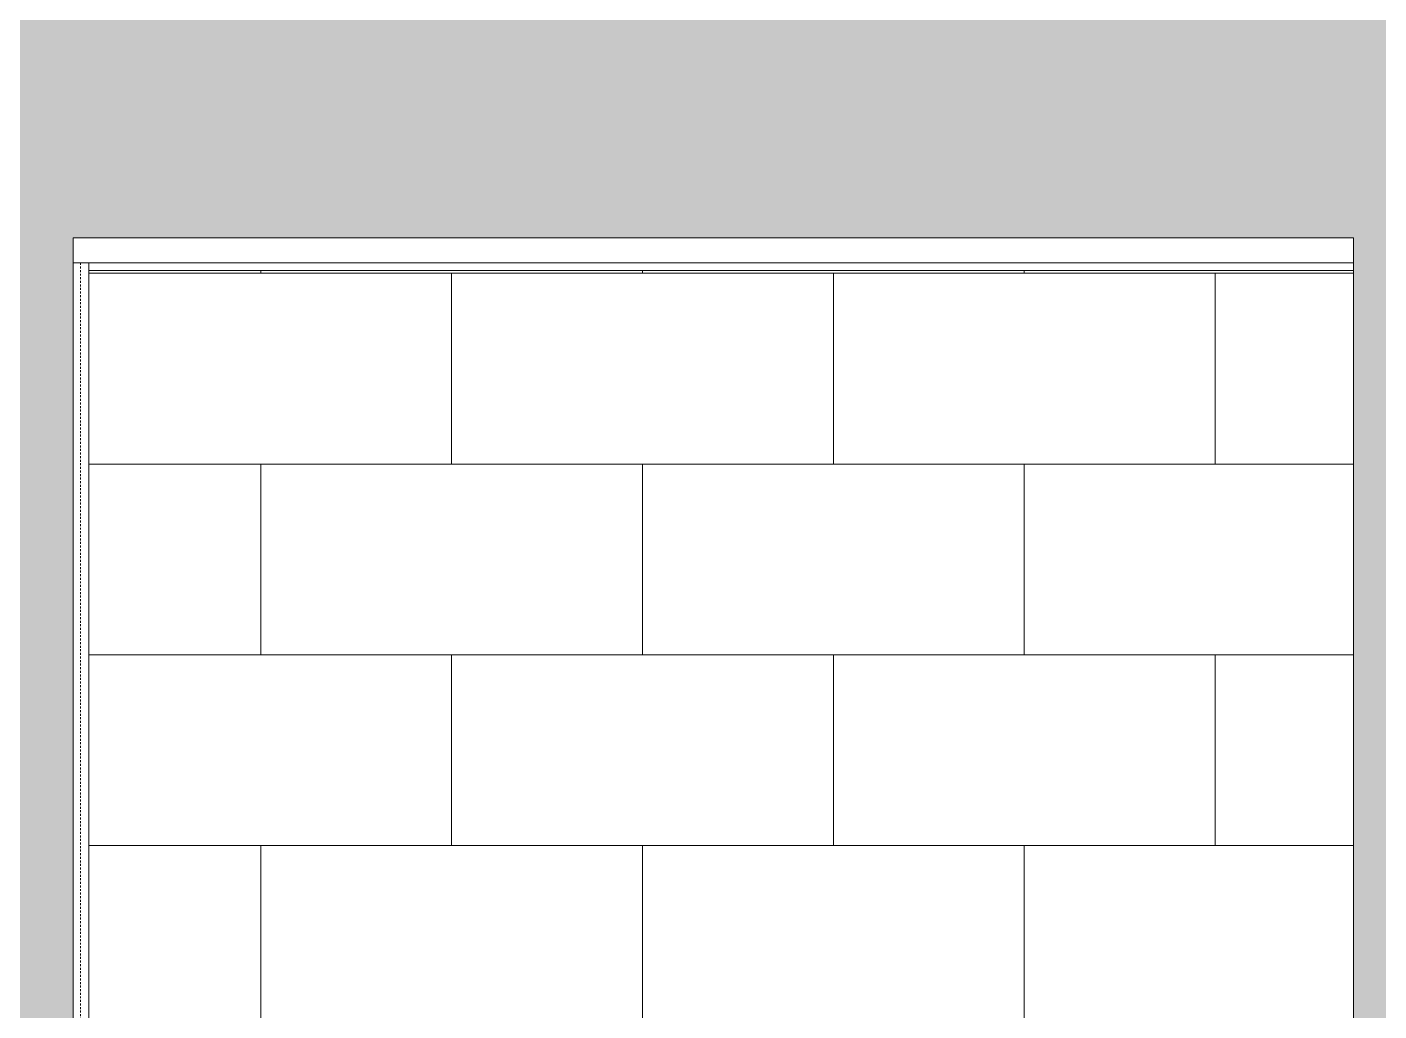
# Model space of a CAD drawing. Header units: inches. Extents: x 21386 to 98546, y -290 to 853.
# Drawn here: x 36181.1 to 36266.1, y 49.6 to 111.5 of the extents above; entities that cross this region are included whole.
import ezdxf

# ---------------------------------------------------------------- set-up
doc = ezdxf.new("R2010")
doc.units = ezdxf.units.IN
doc.header["$MEASUREMENT"] = 0
doc.linetypes.add('Hidden 1_8_', pattern=[0.1875, 0.125, -0.06249999999999999])
for name, color, linetype, lineweight in [('A-WALL-PATT', 111, 'Continuous', 25), ('I-WALL', 2, 'Continuous', 13), ('S-BEAM', 12, 'Continuous', 13), ('S-COLS', 52, 'Continuous', 13)]:
    doc.layers.add(name, color=color, linetype=linetype, lineweight=lineweight)

# ---------------------------------------------------------------- blocks, each defined once
blk = doc.blocks.new('Locker Rooms and Restrooms_rvt-4-Building Section - East_West looking South')
at = {"layer": 'A-WALL-PATT', "lineweight": 9}
h = blk.add_hatch(dxfattribs=at)
h.set_pattern_fill('FP_57', color=8, style=0, pattern_type=2)
h.set_pattern_definition([(0, (-87188.195, 12), (-48, 24), [48, 0, 0, 0]), (90, (-87164.195, 0), (-48, 2.939152317953648e-15), [12, -12]), (90, (-87176.195, 12), (-48, 2.939152317953648e-15), [12, -12]), (90, (-87152.195, 12), (-48, 2.939152317953648e-15), [12, -12]), (0, (-87188.195, 24), (-48, 24), [48, 0, 0, 0]), (90, (-87140.195, 0), (-48, 2.939152317953648e-15), [12, -12])])
h.paths.add_polyline_path([(-25521.66250732252, 1.000000000000455), (-25482.26522535242, 1.000000000000455), (-25482.26522535242, 96.19668249214281), (-25561.76522535241, 96.19668249214281), (-25561.76522535241, 1.000000000000455), (-25556.75525732251, 1.000000000000455)], flags=0)
h.paths.add_polyline_path([(-25529.10105628207, 26.43753689481309), (-25529.10105628207, 42.68753689481263), (-25497.10105628207, 42.68753689481263), (-25497.10105628207, 26.43753689481309), (-25521.66250732252, 26.43753689481309)], flags=0)
blk = doc.blocks.new('Girt_C - 10_D-1260059-Building Section - East_West looking South')
at = {"layer": 'S-BEAM', "color": 8, "lineweight": 9}
for p, q in [((-25562.76522535242, 96.67968749999913), (-25482.26522535242, 96.67968749999913)), ((-25561.76522535241, 96.19668249214264), (-25482.26522535242, 96.19668249214264))]:
    blk.add_line(p, q, dxfattribs=at)
blk = doc.blocks.new('C-Channel-Column - C10X25-1255484-Building Section - East_West looking South')
at = {"layer": 'S-COLS', "color": 8, "linetype": 'Hidden 1_8_', "lineweight": 9}
blk.add_line((-25562.29122535241, 96.67968749999538), (-25562.29122535241, 1.000000000000295), dxfattribs=at)

msp = doc.modelspace()

# ---------------------------------------------------------------- hatches: boundary and pattern name
at = {"layer": 'A-WALL-PATT', "lineweight": 9}
h = msp.add_hatch(dxfattribs=at)
h.set_pattern_fill('FP_47', color=8, style=0, pattern_type=2)
h.set_pattern_definition([(90, (-86666.32, -1108), (-193, -193), [48, -145]), (180, (-86666.32, -1108), (-2.363568322354392e-14, -193), [96.25, -96.75]), (270, (-86762.57, -1060), (-193, -193), [48, -145]), (180, (-86666.32, -1060), (-2.363568322354392e-14, -193), [96.25, -96.75]), (270, (-86762.82, -1060), (-193, -193), [48, -145]), (180, (-86762.82, -1060), (-2.363568322354392e-14, -193), [96.25, -96.75]), (90, (-86859.07, -1108), (-193, -193), [48, -145]), (180, (-86762.82, -1108), (-2.363568322354392e-14, -193), [96.25, -96.75]), (90, (-86714.32, -1059.75), (-193, -193), [48, -145]), (180, (-86666.07, -1059.75), (-2.363568322354392e-14, -193), [48.25, -144.75]), (180, (-86666.07, -1011.75), (-2.363568322354392e-14, -193), [48.25, -144.75]), (90, (-86810.82, -1059.75), (-193, -193), [48, -145]), (180, (-86714.57, -1059.75), (-2.363568322354392e-14, -193), [96.25, -96.75]), (270, (-86714.57, -1011.75), (-193, -193), [48, -145]), (180, (-86714.57, -1011.75), (-2.363568322354392e-14, -193), [96.25, -96.75]), (180, (-86811.07, -1059.75), (-2.363568322354392e-14, -193), [48, -145]), (270, (-86811.07, -1011.75), (-193, -193), [48, -145]), (180, (-86811.07, -1011.75), (-2.363568322354392e-14, -193), [48, -145]), (90, (-86666.32, -1011.5), (-193, -193), [48, -145]), (180, (-86666.32, -1011.5), (-2.363568322354392e-14, -193), [96.25, -96.75]), (270, (-86762.57, -963.5), (-193, -193), [48, -145]), (180, (-86666.32, -963.5), (-2.363568322354392e-14, -193), [96.25, -96.75]), (270, (-86762.82, -963.5), (-193, -193), [48, -145]), (180, (-86762.82, -963.5), (-2.363568322354392e-14, -193), [96.25, -96.75]), (270, (-86859.07, -963.5), (-193, -193), [48, -145]), (180, (-86762.82, -1011.5), (-2.363568322354392e-14, -193), [96.25, -96.75]), (90, (-86714.32, -963.25), (-193, -193), [48, -145]), (180, (-86666.07, -963.25), (-2.363568322354392e-14, -193), [48.25, -144.75]), (180, (-86666.07, -915.25), (-2.363568322354392e-14, -193), [48.25, -144.75]), (90, (-86810.82, -963.25), (-193, -193), [48, -145]), (180, (-86714.57, -963.25), (-2.363568322354392e-14, -193), [96.25, -96.75]), (270, (-86714.57, -915.25), (-193, -193), [48, -145]), (180, (-86714.57, -915.25), (-2.363568322354392e-14, -193), [96.25, -96.75]), (180, (-86811.07, -963.25), (-2.363568322354392e-14, -193), [48, -145]), (270, (-86811.07, -915.25), (-193, -193), [48, -145]), (180, (-86811.07, -915.25), (-2.363568322354392e-14, -193), [48, -145])])
h.paths.add_polyline_path([(37002.21854632435, 1.000000000000455), (37116.78911926091, 1.000000000000455), (37116.78911926091, 98.24999999999112), (37122.16431809542, 98.27314087074204), (37068.66140319168, 156.3115905518439), (36928.91411926091, 4.68718237938151), (36928.91411926091, 1.000000000000455), (36999.13556033223, 1.000000000000455)], flags=0)
h.paths.add_polyline_path([(36825.26112943904, 1.000000000000455), (36827.28911926093, 1.000000000000455), (36827.28911926093, 98.24999999998975), (36903.91411926091, 98.24999999998975), (36903.91411926091, 1.000000000000455), (36918.91411926091, 1.000000000000455), (36918.91411926091, 176.0000000000002), (36801.17638071324, 176.0000000000002), (36797.44909639544, 164.3125000002658), (36802.13531492341, 164.3125000002624), (36802.1978149234, 160.1875000002644), (36802.32281492341, 160.1875000002644), (36802.32281492341, 157.5625000002665), (36824.1978149234, 157.5625000002665), (36824.1978149234, 155.9999999999843), (36826.19781492339, 155.9999999999843), (36826.19781492339, 113.999999999987), (36795.673643346, 113.9285916745064), (36795.18024067841, 113.1064708652625), (36795.02938122088, 112.5011346713331), (36794.36022132685, 108.2388370881399), (36794.13887245473, 104.3854613441219), (36794.12361929753, 101.3124999999902), (36786.19781492336, 101.3124999999902), (36786.23012969854, 105.7220063793272), (36785.97195964611, 109.0472636222514), (36785.13846207585, 113.3049788840094), (36784.62529671919, 113.999999999987), (36754.19781492339, 114.0183915586785), (36754.19781492339, 155.9999999999843), (36756.19781492339, 155.9999999999843), (36756.19781492339, 157.5625000002665), (36778.0728149234, 157.5625000002665), (36778.14603822811, 160.1875000002644), (36778.2603149234, 160.1875000002644), (36778.32281492341, 164.3125000002624), (36782.946212505, 164.3135063793268), (36779.21924913357, 176.0000000000002), (36639.41411926091, 176.0000000000002), (36639.41411926091, 1.000000000000455), (36786.62583729081, 1.000000000000455)], flags=0)
h.paths.add_polyline_path([(36628.03911926092, 1.000000000000455), (36629.41411926091, 1.000000000000455), (36629.41411926091, 176.0000000000002), (36349.91411926091, 176.0000000000002), (36349.91411926091, 1.000000000000455), (36586.03911926091, 1.000000000000455), (36586.03911926091, 98.24999999998975), (36628.03911926092, 98.24999999998975), (36628.03911926092, 76.42625637932677)], flags=0)
h.paths.add_polyline_path([(36339.91411926091, 1.000000000000455), (36339.91411926091, 176.0000000000002), (36135.60898938814, 176.0000000000002), (36131.88170507034, 164.3125000002658), (36136.56792359833, 164.3125000002624), (36136.63042359833, 160.1875000002644), (36136.75542359833, 160.1875000002644), (36136.75542359833, 157.5625000002665), (36158.63042359833, 157.5625000002665), (36158.63042359833, 155.9999999999843), (36160.63042359834, 155.9999999999843), (36160.63042359834, 113.999999999987), (36130.10625195153, 113.9285915775483), (36129.59046747763, 113.3475659712117), (36129.53911717032, 113.2778223592206), (36128.70572395156, 107.1129647830321), (36128.57148112972, 104.3854613443791), (36128.55622797253, 101.3124999999902), (36120.63042359836, 101.3124999999902), (36120.66273837354, 105.7220063793272), (36120.40456832111, 109.0472636222514), (36119.55965065528, 113.4338058812016), (36119.39428642832, 113.5848784528973), (36119.07556770087, 113.999999999987), (36088.63042359834, 113.999999999987), (36088.63042359834, 155.9999999999843), (36090.63042359833, 155.9999999999843), (36090.63042359833, 157.5625000002665), (36112.50542359833, 157.5625000002665), (36112.57864690303, 160.1875000002644), (36112.69292359833, 160.1875000002644), (36112.75542359833, 164.3125000002624), (36117.3788211799, 164.3135063793268), (36113.65185780848, 176.0000000000002), (36060.41411926091, 176.0000000000002), (36060.41411926091, 1.000000000000455), (36184.03911926091, 1.000000000000455), (36184.03911926091, 98.24999999998975), (36264.5391192609, 98.24999999998975), (36264.5391192609, 1.000000000000455), (36315.64434188406, 1.000000000000455)], flags=0)
h.paths.add_polyline_path([(36007.2891192609, 1.000000000000455), (36050.41411926091, 1.000000000000455), (36050.41411926091, 176.0000000000002), (35770.91411926091, 176.0000000000002), (35770.91411926091, 146.5000000002078), (36007.2891192609, 146.5000000002078), (36007.2891192609, 76.42625637932677)], flags=0)
h.paths.add_polyline_path([(36928.91411926091, 6.162717273885391), (37067.94586113983, 157.0953399502152), (37050.50709064208, 176.0000000000002), (36928.91411926091, 176.0000000000002), (36928.91411926091, 6.181594898574303)], flags=0)
h.paths.add_polyline_path([(38947.41411926089, 98.24999999999112), (38947.41411926092, 176.0000000000002), (38665.91411926092, 176.0000000000002), (38665.91411926092, 98.24999999999112), (38944.82996229081, 98.24999999999112)], flags=0)
h.paths.add_polyline_path([(38076.91411926091, 98.24999999999112), (38076.91411926091, 176.0000000000002), (37797.41411926092, 176.0000000000002), (37797.41411926092, 98.24999999999112), (38049.96483729081, 98.24999999999112)], flags=0)
h.paths.add_polyline_path([(38086.91411926092, 98.24999999999112), (38171.78797585616, 98.24999999999112), (38225.98483880444, 157.0530449887537), (38208.50709064209, 176.0000000000002), (38086.91411926092, 176.0000000000002), (38086.91411926092, 115.4872563793269)], flags=0)
h.paths.add_polyline_path([(38188.15945285233, 98.24999999999112), (38280.16431809541, 98.27314087074545), (38226.66140319168, 156.3115905518432), (38173.14792842865, 98.24999999999112), (38188.15828836965, 98.24999999999112)], flags=0)
h.paths.add_polyline_path([(37787.41411926091, 98.24999999999112), (37787.41411926091, 176.0000000000002), (37507.91411926092, 176.0000000000002), (37507.91411926092, 98.24999999999112), (37769.22283729081, 98.24999999999112)], flags=0)
h.paths.add_polyline_path([(37497.91411926091, 98.24999999999112), (37497.91411926091, 176.0000000000002), (37218.41411926092, 176.0000000000002), (37218.41411926092, 98.24999999999112), (37488.48083729081, 98.24999999999112)], flags=0)
h.paths.add_polyline_path([(38330.70683729081, 98.24999999999112), (38366.41411926091, 98.24999999999112), (38366.41411926091, 176.0000000000002), (38244.80755905368, 176.0000000000002), (38227.37588438515, 157.0163817635114), (38281.53484386454, 98.24999999999112), (38295.61408729081, 98.24999999999112)], flags=0)
h.paths.add_polyline_path([(38376.41411926092, 98.24999999999112), (38655.91411926091, 98.24999999999112), (38655.91411926091, 176.0000000000002), (38376.41411926092, 176.0000000000002), (38376.41411926092, 115.4872563793269)], flags=0)
h.paths.add_polyline_path([(37172.64608729081, 98.24999999999112), (37208.41411926091, 98.24999999999112), (37208.41411926091, 176.0000000000002), (37086.80755905368, 176.0000000000002), (37069.37588438515, 157.0163817635134), (37123.53484386455, 98.24999999999112), (37137.55333729081, 98.24999999999112)], flags=0)
h.paths.add_polyline_path([(38955.41411926092, 146.2500000001037), (38955.41511926096, 146.2500000001037), (38955.41411926092, 149.6656313793269)], flags=0)
h.paths.add_polyline_path([(35475.30474425964, 146.5000000002078), (35475.24396196609, 148.0625000002055), (35474.7692810325, 148.4608045965039), (35474.8395859273, 148.5445907074706), (35475.41411925964, 148.0625000002055), (35475.41411926114, 176.0000000000002), (35472.1738848859, 176.0000000000002), (35472.1738848859, 146.5000000002078), (35473.30474426101, 146.5000000002078), (35473.30474426101, 148.1364976000945), (35472.76928103386, 148.5858045965049), (35472.83958592867, 148.6695907074695), (35473.41411926101, 148.1364976000945), (35473.41411926101, 146.5000000002078), (35474.8395859273, 146.5000000002078)], flags=0)
h.paths.add_polyline_path([(35672.4310247908, 146.5000000002078), (35760.9141192609, 146.5000000002078), (35760.9141192609, 176.0000000000002), (35483.41411926114, 176.0000000000002), (35483.41411926114, 146.5000000002078), (35663.6578372908, 146.5000000002078)], flags=0)
h.paths.add_polyline_path([(36798.00874453178, 157.5625000002665), (36798.00874453178, 157.6234296086481), (36797.7446899234, 157.7193297404449), (36797.7446899234, 157.6581930573418), (36797.7446899234, 157.5625000002665), (36797.96343992339, 157.5625000002665)], flags=0)
h.paths.add_polyline_path([(36117.03079026444, 157.5625000002665), (36117.12885320671, 157.6234296086481), (36117.12885320671, 157.7059500366645), (36116.91755693221, 157.5625000002665)], flags=0)
h.paths.add_polyline_path([(36782.59818158951, 157.5625000002665), (36782.69624453178, 157.6234296086481), (36782.69624453178, 157.7059500366645), (36782.48494825728, 157.5625000002665)], flags=0)
h.paths.add_polyline_path([(36118.00542359833, 157.5625000002665), (36119.51236712496, 157.6234296086481), (36118.69465423848, 160.1875000002658), (36114.75542359833, 160.1875000002644), (36114.75542359833, 157.9375000002637), (36118.00542359833, 157.9375000002637), (36118.00542359833, 157.5781250002635)], flags=0)
h.paths.add_polyline_path([(36796.8228149234, 157.5625000002665), (36796.8228149234, 157.9375000002637), (36800.07281492341, 157.9375000002637), (36800.07281492341, 160.1875000002644), (36796.13358428323, 160.1875000002658), (36795.29644021184, 157.5625000002665), (36795.39902479081, 157.5625000002665)], flags=0)
h.paths.add_polyline_path([(36783.57281492339, 157.5625000002665), (36785.07975845005, 157.6234296086481), (36784.26204556358, 160.1875000002658), (36780.3228149234, 160.1875000002644), (36780.3228149234, 157.9375000002637), (36783.57281492339, 157.9375000002637), (36783.57281492339, 157.5781250002635)], flags=0)
h.paths.add_polyline_path([(36131.25542359833, 157.9375000002637), (36132.13199398994, 157.6234296086481), (36132.17729859833, 157.5625000002665), (36132.44135320671, 157.6234296086481), (36132.17729859833, 157.7193297404449), (36132.06792359833, 157.7452143475423)], flags=0)
h.paths.add_polyline_path([(36129.72904888674, 157.5625000002665), (36131.25542359833, 157.6234296086481), (36131.25542359833, 157.9375000002637), (36134.50542359833, 157.9375000002637), (36134.50542359833, 160.1875000002644), (36130.56619295814, 160.1875000002658), (36129.73403188717, 157.5781250002635)], flags=0)
h.paths.add_polyline_path([(38226.66342752802, 157.7893064796799), (38243.36019654998, 176.0000000000002), (38209.8774027055, 176.0000000000002), (38226.47211541669, 157.996855691787)], flags=0)
h.paths.add_polyline_path([(37068.66342752803, 157.7893064796812), (37085.36019654998, 176.0000000000002), (37051.87740270551, 176.0000000000002), (37068.47211541668, 157.9968556917945)], flags=0)
h.paths.add_polyline_path([(36786.62583729081, 164.3125000002658), (36786.88531492341, 164.3135063793268), (36786.88531492341, 176.0000000000002), (36782.49051585986, 176.0000000000002), (36786.21780017766, 164.3125000002658)], flags=0)
h.paths.add_polyline_path([(36794.17782966916, 164.3125000002658), (36797.90511398697, 176.0000000000002), (36793.51031492341, 176.0000000000002), (36793.51031492341, 164.3125000002658)], flags=0)
h.paths.add_polyline_path([(36120.65040885256, 164.3125000002658), (36121.31792359831, 164.3135063793268), (36121.31792359831, 176.0000000000002), (36116.92312453475, 176.0000000000002), (36120.65008790618, 164.3135063793268)], flags=0)
h.paths.add_polyline_path([(36128.61043834406, 164.3125000002658), (36132.33772266187, 176.0000000000002), (36127.94292359831, 176.0000000000002), (36127.94292359831, 164.3125000002658)], flags=0)

# ---------------------------------------------------------------- linework, layer by layer
at = {"layer": 'I-WALL', "color": 8, "lineweight": 9}
for p, q in [((36184.03911926091, 1.000000000000294), (36184.03911926091, 98.24999999998998)), ((36184.03911926091, 98.24999999998998), (36264.53911926091, 98.24999999998998)), ((36264.53911926091, 98.24999999998998), (36264.53911926091, 1.000000000000284))]:
    msp.add_line(p, q, dxfattribs=at)
at = {"layer": 'S-COLS', "color": 8, "lineweight": 9}
for p, q in [((36185.03911926091, 96.67968749999538), (36184.03911926091, 96.67968749999538)), ((36185.03911926091, 1.00000000000029), (36185.03911926091, 96.67968749999538))]:
    msp.add_line(p, q, dxfattribs=at)

# ---------------------------------------------------------------- block references
at = {"color": 170, "lineweight": 5}
msp.add_blockref('Locker Rooms and Restrooms_rvt-4-Building Section - East_West looking South', (61746.80434461332, 0), dxfattribs=at)
at = {"layer": 'S-BEAM', "color": 8, "lineweight": 9}
msp.add_blockref('Girt_C - 10_D-1260059-Building Section - East_West looking South', (61746.80434461332, 0), dxfattribs=at)
at = {"layer": 'S-COLS', "color": 8, "linetype": 'Hidden 1_8_', "lineweight": 9}
msp.add_blockref('C-Channel-Column - C10X25-1255484-Building Section - East_West looking South', (61746.80434461332, 0), dxfattribs=at)

doc.saveas('drawing.dxf')
